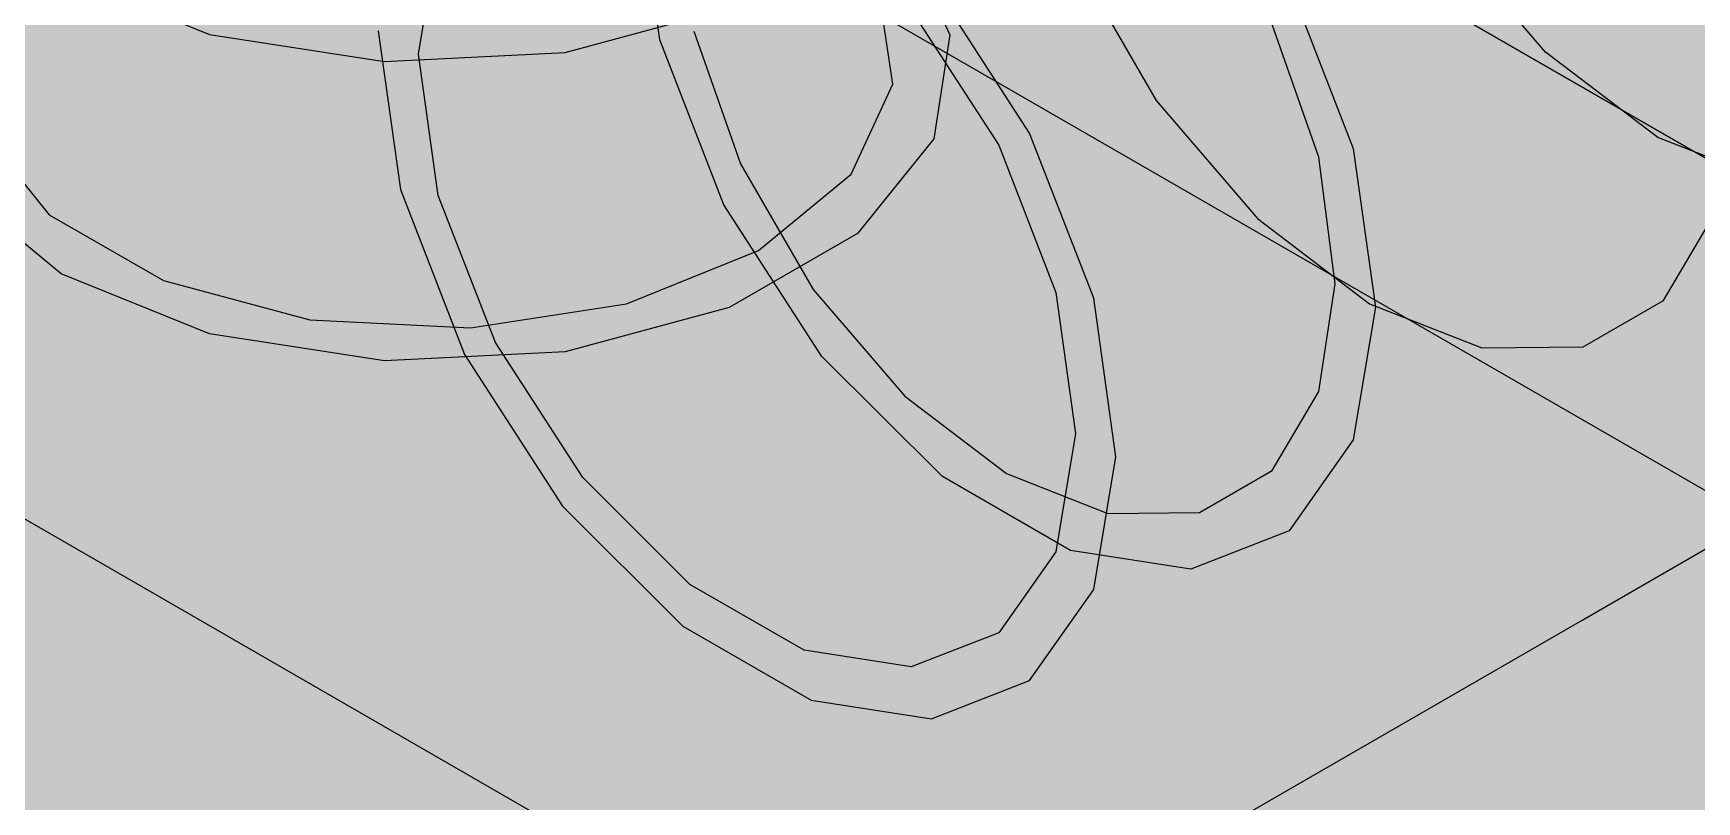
# Model space of a CAD drawing. Header units: metres. Extents: x 0 to 18.2, y -10 to 8.9.
# Drawn here: x 2.9226 to 3.1725, y 4.9976 to 5.1132 of the extents above; entities that cross this region are included whole.
import ezdxf

# ---------------------------------------------------------------- set-up
doc = ezdxf.new("R2010")
doc.units = ezdxf.units.M
doc.header["$LTSCALE"] = 0.25
doc.layers.add('ISO-ARISTAS', color=8, linetype='CONTINUOUS')
doc.layers.add('ISO-CONCRETO-SUP', color=254, linetype='CONTINUOUS', true_color=0xe8e8e8)

msp = doc.modelspace()

# ---------------------------------------------------------------- linework, layer by layer
at = {"layer": 'ISO-ARISTAS', "color": 250}
for p, q in [((3.15538, 5.025), (3.48014, 5.2125)), ((3.27085, 5.03833), (3.08322, 5.14667)), ((3.08322, 5.14667), (3.27085, 5.03833)), ((3.0167, 5.11218), (3.01336, 5.136)), ((3.05322, 5.12813), (3.06027, 5.11294)), ((2.98045, 5.11), (2.98342, 5.12778)), ((3.14978, 5.11032), (3.13457, 5.12805)), ((3.0792, 5.12395), (3.09127, 5.10305)), ((2.92675, 5.122), (2.94905, 5.11299)), ((3.22755, 5.01333), (3.03991, 5.12167)), ((3.22755, 5.01333), (3.03991, 5.12167)), ((3.07227, 5.09812), (3.05752, 5.12093)), ((3.11124, 5.12062), (3.12087, 5.09582)), ((3.05172, 5.10549), (3.04961, 5.11943)), ((3.00247, 5.11029), (3.02714, 5.11693)), ((3.05449, 5.11661), (3.06763, 5.09631)), ((2.97439, 5.1135), (2.97773, 5.08968)), ((3.02183, 5.11349), (3.02885, 5.09355)), ((3.02183, 5.11349), (3.02885, 5.09355)), ((3.11573, 5.09451), (3.10872, 5.11445)), ((3.11573, 5.09451), (3.10872, 5.11445)), ((2.94905, 5.11299), (2.97535, 5.10892)), ((3.02632, 5.08738), (3.0167, 5.11218)), ((3.06027, 5.11294), (3.05789, 5.09729)), ((2.97535, 5.10892), (3.00247, 5.11029)), ((2.98342, 5.08879), (2.98045, 5.11)), ((3.16664, 5.0975), (3.14978, 5.11032)), ((3.04545, 5.09197), (3.05172, 5.10549)), ((3.09127, 5.10305), (3.10648, 5.08532)), ((2.91475, 5.09857), (2.92499, 5.08588)), ((3.08189, 5.07332), (3.07227, 5.09812)), ((3.05789, 5.09729), (3.04639, 5.08304)), ((3.06763, 5.09631), (3.0762, 5.07421)), ((3.12087, 5.09582), (3.12421, 5.072)), ((3.1835, 5.09085), (3.16664, 5.0975)), ((3.02885, 5.09355), (3.03977, 5.07464)), ((3.02885, 5.09355), (3.03977, 5.07464)), ((3.11815, 5.0755), (3.11573, 5.09451)), ((3.11815, 5.0755), (3.11573, 5.09451)), ((3.03154, 5.0805), (3.04545, 5.09197)), ((2.92675, 5.077), (2.91114, 5.08987)), ((2.97773, 5.08968), (2.98735, 5.06488)), ((2.992, 5.06669), (2.98342, 5.08879)), ((2.92499, 5.08588), (2.94214, 5.07598)), ((3.04107, 5.06457), (3.02632, 5.08738)), ((3.16748, 5.07299), (3.17523, 5.08607)), ((3.10648, 5.08532), (3.12334, 5.0725)), ((3.04639, 5.08304), (3.02714, 5.07193)), ((3.01168, 5.07247), (3.03154, 5.0805)), ((2.94905, 5.06799), (2.92675, 5.077)), ((2.94214, 5.07598), (2.96411, 5.07007)), ((3.03977, 5.07464), (3.05353, 5.0586)), ((3.03977, 5.07464), (3.05353, 5.0586)), ((3.0762, 5.07421), (3.07917, 5.053)), ((3.08524, 5.0495), (3.08189, 5.07332)), ((3.11573, 5.05928), (3.11815, 5.0755)), ((3.11573, 5.05928), (3.11815, 5.0755)), ((2.98826, 5.06885), (3.01168, 5.07247)), ((3.02714, 5.07193), (3.00247, 5.06529)), ((3.12421, 5.072), (3.12087, 5.05204)), ((3.12334, 5.0725), (3.1402, 5.06585)), ((3.15541, 5.06602), (3.16748, 5.07299)), ((2.96411, 5.07007), (2.98826, 5.06885)), ((2.97535, 5.06392), (2.94905, 5.06799)), ((3.00513, 5.04639), (2.992, 5.06669)), ((3.1402, 5.06585), (3.15541, 5.06602)), ((3.00247, 5.06529), (2.97535, 5.06392)), ((2.98735, 5.06488), (3.0021, 5.04207)), ((3.05916, 5.04653), (3.04107, 5.06457)), ((3.05353, 5.0586), (3.06878, 5.047)), ((3.05353, 5.0586), (3.06878, 5.047)), ((3.10872, 5.04744), (3.11573, 5.05928)), ((3.10872, 5.04744), (3.11573, 5.05928)), ((2.89558, 5.055), (3.08322, 4.94667)), ((2.89558, 5.055), (3.08322, 4.94667)), ((3.07917, 5.053), (3.0762, 5.03522)), ((3.12087, 5.05204), (3.11124, 5.03835)), ((3.08189, 5.02954), (3.08524, 5.0495)), ((3.02124, 5.03031), (3.00513, 5.04639)), ((3.07841, 5.03542), (3.05916, 5.04653)), ((3.06878, 5.047), (3.08404, 5.04098)), ((3.06878, 5.047), (3.08404, 5.04098)), ((3.0978, 5.04113), (3.10872, 5.04744)), ((3.0978, 5.04113), (3.10872, 5.04744)), ((3.0021, 5.04207), (3.02019, 5.02403)), ((3.08404, 5.04098), (3.0978, 5.04113)), ((3.08404, 5.04098), (3.0978, 5.04113)), ((3.11124, 5.03835), (3.0965, 5.03257)), ((3.0762, 5.03522), (3.06763, 5.02303)), ((3.0965, 5.03257), (3.07841, 5.03542)), ((3.03838, 5.02042), (3.02124, 5.03031)), ((3.07227, 5.01585), (3.08189, 5.02954)), ((2.83063, 4.8375), (3.15538, 5.025)), ((3.02019, 5.02403), (3.03944, 5.01292)), ((3.06763, 5.02303), (3.05449, 5.01789)), ((3.05449, 5.01789), (3.03838, 5.02042)), ((3.05752, 5.01007), (3.07227, 5.01585)), ((3.03944, 5.01292), (3.05752, 5.01007))]:
    msp.add_line(p, q, dxfattribs=at)
at = {"layer": 'ISO-CONCRETO-SUP', "true_color": 0x9e794f}
for points in [[(2.89558, 5.055), (3.08322, 4.94667), (2.89558, 5.255), (3.08322, 5.14667)], [(2.85228, 5.03), (3.03991, 4.92167), (2.85228, 5.23), (3.03991, 5.12167)], [(3.08322, 4.94667), (3.27085, 4.83833), (3.08322, 5.14667), (3.27085, 5.03833)], [(3.03991, 4.92167), (3.22755, 4.81333), (3.03991, 5.12167), (3.22755, 5.01333)]]:
    msp.add_solid(points, dxfattribs=at)
at = {"layer": 'ISO-CONCRETO-SUP', "true_color": 0xc9c7c0}
for points in [[(3.48014, 5.2125), (3.80181, 5.02679), (3.15538, 5.025), (3.47705, 4.83929)], [(3.15538, 5.025), (3.47705, 4.83929), (2.83063, 4.8375), (3.15229, 4.65179)]]:
    msp.add_solid(points, dxfattribs=at)
at = {"layer": 'ISO-CONCRETO-SUP', "true_color": 0x2a4686}
for points in [[(3.06027, 5.15794), (3.05322, 5.17313), (3.06027, 5.11294), (3.05322, 5.12813)], [(2.96168, 5.12562), (2.94677, 5.10666), (2.96634, 5.1239), (2.95399, 5.10399)], [(2.92684, 5.06527), (2.94399, 5.05537), (2.93232, 5.04758), (2.94946, 5.03768)], [(3.03058, 5.0307), (3.04549, 5.04966), (3.04036, 5.02708), (3.05271, 5.04699)]]:
    msp.add_solid(points, dxfattribs=at)
at = {"layer": 'ISO-CONCRETO-SUP', "true_color": 0x91adc7}
for points in [[(3.06878, 5.104), (3.03977, 5.16687), (3.02885, 5.16056)], [(3.06878, 5.104), (3.05353, 5.16702), (3.03977, 5.16687)], [(3.06878, 5.104), (3.06878, 5.161), (3.05353, 5.16702)], [(3.06878, 5.104), (3.08404, 5.1494), (3.06878, 5.161)], [(3.06878, 5.104), (3.02885, 5.16056), (3.02183, 5.14872)], [(3.06878, 5.104), (3.02183, 5.14872), (3.01942, 5.1325)], [(3.06878, 5.104), (3.0978, 5.13336), (3.08404, 5.1494)], [(3.06878, 5.104), (3.10872, 5.11445), (3.0978, 5.13336)], [(3.06878, 5.104), (3.01942, 5.1325), (3.02183, 5.11349)], [(3.06878, 5.104), (3.02183, 5.11349), (3.02885, 5.09355)], [(3.06878, 5.104), (3.11573, 5.09451), (3.10872, 5.11445)], [(3.06878, 5.104), (3.02885, 5.09355), (3.03977, 5.07464)], [(3.06878, 5.104), (3.03977, 5.07464), (3.05353, 5.0586)], [(3.06878, 5.104), (3.05353, 5.0586), (3.06878, 5.047)], [(3.06878, 5.104), (3.06878, 5.047), (3.08404, 5.04098)], [(3.06878, 5.104), (3.08404, 5.04098), (3.0978, 5.04113)], [(3.06878, 5.104), (3.0978, 5.04113), (3.10872, 5.04744)], [(3.06878, 5.104), (3.10872, 5.04744), (3.11573, 5.05928)], [(3.06878, 5.104), (3.11573, 5.05928), (3.11815, 5.0755)], [(3.06878, 5.104), (3.11815, 5.0755), (3.11573, 5.09451)]]:
    msp.add_solid(points, dxfattribs=at)
at = {"layer": 'ISO-CONCRETO-SUP', "true_color": 0xa7c7e4}
for points in [[(3.11966, 5.12076), (3.13342, 5.10472), (3.19955, 5.16689), (3.21331, 5.15085)], [(3.03977, 5.07464), (3.05353, 5.0586), (3.11966, 5.12076), (3.13342, 5.10472)]]:
    msp.add_solid(points, dxfattribs=at)
at = {"layer": 'ISO-CONCRETO-SUP', "true_color": 0x99b7d2}
for points in [[(3.02183, 5.11349), (3.02885, 5.09355), (3.10173, 5.15962), (3.10874, 5.13968)], [(3.11573, 5.09451), (3.10872, 5.11445), (3.19562, 5.14063), (3.18861, 5.16057)]]:
    msp.add_solid(points, dxfattribs=at)
at = {"layer": 'ISO-CONCRETO-SUP', "true_color": 0x22396e}
for points in [[(3.05789, 5.14229), (3.06027, 5.15794), (3.05789, 5.09729), (3.06027, 5.11294)], [(3.05203, 5.10208), (3.04971, 5.11839), (3.05293, 5.09916), (3.04998, 5.11749)], [(3.07227, 5.01585), (3.08189, 5.02954), (3.11124, 5.03835), (3.12087, 5.05204)], [(2.94121, 5.0335), (2.95836, 5.02361), (2.95318, 5.02357), (2.97033, 5.01368)], [(3.05214, 5.01585), (3.06361, 5.02939), (3.06763, 5.02303), (3.0762, 5.03522)], [(3.01991, 5.00586), (3.03726, 5.01247), (3.03686, 5.00971), (3.05214, 5.01585)], [(2.97033, 5.01368), (2.99058, 5.01156), (2.98491, 5.00828), (3.00428, 5.00648)], [(3.00428, 5.00648), (3.02353, 5.01302), (3.01991, 5.00586), (3.03726, 5.01247)]]:
    msp.add_solid(points, dxfattribs=at)
at = {"layer": 'ISO-CONCRETO-SUP', "true_color": 0xa5c4e1}
for points in [[(3.13342, 5.10472), (3.14867, 5.09312), (3.21331, 5.15085), (3.22856, 5.13925)], [(3.05353, 5.0586), (3.06878, 5.047), (3.13342, 5.10472), (3.14867, 5.09312)]]:
    msp.add_solid(points, dxfattribs=at)
at = {"layer": 'ISO-CONCRETO-SUP', "true_color": 0xd6882d}
msp.add_solid([(3.13457, 5.12805), (3.1225, 5.14895), (3.09127, 5.10305), (3.0792, 5.12395)], dxfattribs=at)
at = {"layer": 'ISO-CONCRETO-SUP', "true_color": 0xb08658}
for points in [[(3.08322, 5.14667), (3.27085, 5.03833), (3.03991, 5.12167), (3.22755, 5.01333)], [(2.89558, 5.055), (3.08322, 4.94667), (2.85228, 5.03), (3.03991, 4.92167)]]:
    msp.add_solid(points, dxfattribs=at)
at = {"layer": 'ISO-CONCRETO-SUP', "true_color": 0x375bae}
for points in [[(3.07227, 5.09812), (3.05752, 5.12093), (3.11124, 5.12062), (3.0965, 5.14343)], [(2.98735, 5.06488), (3.0021, 5.04207), (3.02632, 5.08738), (3.04107, 5.06457)]]:
    msp.add_solid(points, dxfattribs=at)
at = {"layer": 'ISO-CONCRETO-SUP', "true_color": 0x263f79}
for points in [[(3.04639, 5.12804), (3.05789, 5.14229), (3.04639, 5.08304), (3.05789, 5.09729)], [(3.05172, 5.10549), (3.04961, 5.11943), (3.05203, 5.10208), (3.04971, 5.11839)]]:
    msp.add_solid(points, dxfattribs=at)
at = {"layer": 'ISO-CONCRETO-SUP', "true_color": 0x8ba5be}
msp.add_solid([(3.11815, 5.0755), (3.11573, 5.09451), (3.19804, 5.12162), (3.19562, 5.14063)], dxfattribs=at)
at = {"layer": 'ISO-CONCRETO-SUP', "true_color": 0xa3c2df}
msp.add_solid([(3.02885, 5.09355), (3.03977, 5.07464), (3.10874, 5.13968), (3.11966, 5.12076)], dxfattribs=at)
at = {"layer": 'ISO-CONCRETO-SUP', "true_color": 0x9cbad6}
for points in [[(3.14867, 5.09312), (3.16393, 5.08711), (3.22856, 5.13925), (3.24382, 5.13323)], [(3.06878, 5.047), (3.08404, 5.04098), (3.14867, 5.09312), (3.16393, 5.08711)]]:
    msp.add_solid(points, dxfattribs=at)
at = {"layer": 'ISO-CONCRETO-SUP', "true_color": 0x294483}
for points in [[(2.93282, 5.1375), (2.91891, 5.12603), (2.93373, 5.1273), (2.92015, 5.11222)], [(3.03154, 5.0805), (3.04545, 5.09197), (3.03246, 5.0703), (3.04604, 5.08538)]]:
    msp.add_solid(points, dxfattribs=at)
at = {"layer": 'ISO-CONCRETO-SUP', "true_color": 0x2e4d94}
for points in [[(2.97439, 5.1135), (2.97773, 5.08968), (3.01336, 5.136), (3.0167, 5.11218)], [(3.08524, 5.0495), (3.08189, 5.07332), (3.12421, 5.072), (3.12087, 5.09582)]]:
    msp.add_solid(points, dxfattribs=at)
at = {"layer": 'ISO-CONCRETO-SUP', "true_color": 0x2e4e94}
msp.add_solid([(2.91114, 5.13487), (2.92675, 5.122), (2.91114, 5.08987), (2.92675, 5.077)], dxfattribs=at)
at = {"layer": 'ISO-CONCRETO-SUP', "true_color": 0x2c498b}
for points in [[(2.95502, 5.13329), (2.93644, 5.11855), (2.95786, 5.1288), (2.94084, 5.11158)], [(3.01659, 5.0468), (3.03517, 5.06155), (3.02256, 5.03736), (3.03957, 5.05458)], [(2.99431, 5.03727), (3.01659, 5.0468), (3.00164, 5.02566), (3.02256, 5.03736)]]:
    msp.add_solid(points, dxfattribs=at)
at = {"layer": 'ISO-CONCRETO-SUP', "true_color": 0x8faac4}
for points in [[(3.16393, 5.08711), (3.17769, 5.08726), (3.24382, 5.13323), (3.25758, 5.13338)], [(3.08404, 5.04098), (3.0978, 5.04113), (3.16393, 5.08711), (3.17769, 5.08726)]]:
    msp.add_solid(points, dxfattribs=at)
at = {"layer": 'ISO-CONCRETO-SUP', "true_color": 0x2b4888}
for points in [[(2.95786, 5.1288), (2.94084, 5.11158), (2.96168, 5.12562), (2.94677, 5.10666)], [(3.02256, 5.03736), (3.03957, 5.05458), (3.03058, 5.0307), (3.04549, 5.04966)]]:
    msp.add_solid(points, dxfattribs=at)
at = {"layer": 'ISO-CONCRETO-SUP', "true_color": 0x2a4685}
for points in [[(2.93373, 5.1273), (2.92015, 5.11222), (2.93644, 5.11855), (2.92382, 5.10036)], [(3.03246, 5.0703), (3.04604, 5.08538), (3.03517, 5.06155), (3.04779, 5.07973)]]:
    msp.add_solid(points, dxfattribs=at)
at = {"layer": 'ISO-CONCRETO-SUP', "true_color": 0x28437f}
for points in [[(2.97743, 5.125), (2.97116, 5.10569), (2.98342, 5.12778), (2.98045, 5.11)], [(3.06361, 5.02939), (3.06988, 5.04869), (3.0762, 5.03522), (3.07917, 5.053)]]:
    msp.add_solid(points, dxfattribs=at)
at = {"layer": 'ISO-CONCRETO-SUP', "true_color": 0x2b488a}
for points in [[(3.02714, 5.11693), (3.04639, 5.12804), (3.02714, 5.07193), (3.04639, 5.08304)], [(2.94084, 5.11158), (2.92978, 5.09092), (2.94677, 5.10666), (2.93781, 5.08427)], [(3.03957, 5.05458), (3.05063, 5.07523), (3.04549, 5.04966), (3.05446, 5.07206)], [(3.05752, 5.01007), (3.07227, 5.01585), (3.0965, 5.03257), (3.11124, 5.03835)]]:
    msp.add_solid(points, dxfattribs=at)
at = {"layer": 'ISO-CONCRETO-SUP', "true_color": 0xdb8b2e}
msp.add_solid([(3.14978, 5.11032), (3.13457, 5.12805), (3.10648, 5.08532), (3.09127, 5.10305)], dxfattribs=at)
at = {"layer": 'ISO-CONCRETO-SUP', "true_color": 0x294583}
for points in [[(2.96634, 5.1239), (2.95399, 5.10399), (2.97166, 5.12369), (2.96222, 5.10366)], [(3.0544, 5.09683), (3.05043, 5.11678), (3.05638, 5.09519), (3.05104, 5.11627)], [(2.92601, 5.06932), (2.92998, 5.04938), (2.93588, 5.06113), (2.94122, 5.04006)], [(3.04036, 5.02708), (3.05271, 5.04699), (3.05151, 5.02664), (3.06095, 5.04666)], [(2.98491, 5.00828), (3.00428, 5.00648), (3.00155, 5.00761), (3.01991, 5.00586)]]:
    msp.add_solid(points, dxfattribs=at)
at = {"layer": 'ISO-CONCRETO-SUP', "true_color": 0x284481}
for points in [[(2.97166, 5.12369), (2.96222, 5.10366), (2.97743, 5.125), (2.97116, 5.10569)], [(2.92382, 5.10036), (2.91868, 5.08093), (2.92978, 5.09092), (2.92601, 5.06932)], [(3.04779, 5.07973), (3.05293, 5.09916), (3.05063, 5.07523), (3.0544, 5.09683)], [(3.05151, 5.02664), (3.06095, 5.04666), (3.06361, 5.02939), (3.06988, 5.04869)], [(2.94946, 5.03768), (2.97099, 5.0341), (2.95836, 5.02361), (2.97934, 5.02088)], [(2.95318, 5.02357), (2.97033, 5.01368), (2.96777, 5.01817), (2.98491, 5.00828)]]:
    msp.add_solid(points, dxfattribs=at)
at = {"layer": 'ISO-CONCRETO-SUP', "true_color": 0x31539e}
msp.add_solid([(2.92675, 5.122), (2.94905, 5.11299), (2.92675, 5.077), (2.94905, 5.06799)], dxfattribs=at)
at = {"layer": 'ISO-CONCRETO-SUP', "true_color": 0x3356a4}
for points in [[(3.08189, 5.07332), (3.07227, 5.09812), (3.12087, 5.09582), (3.11124, 5.12062)], [(2.97773, 5.08968), (2.98735, 5.06488), (3.0167, 5.11218), (3.02632, 5.08738)]]:
    msp.add_solid(points, dxfattribs=at)
at = {"layer": 'ISO-CONCRETO-SUP', "true_color": 0x7990a6}
msp.add_solid([(3.11573, 5.05928), (3.11815, 5.0755), (3.19562, 5.10541), (3.19804, 5.12162)], dxfattribs=at)
at = {"layer": 'ISO-CONCRETO-SUP', "true_color": 0x2a4787}
for points in [[(2.93644, 5.11855), (2.92382, 5.10036), (2.94084, 5.11158), (2.92978, 5.09092)], [(3.03517, 5.06155), (3.04779, 5.07973), (3.03957, 5.05458), (3.05063, 5.07523)], [(2.97099, 5.0341), (2.99431, 5.03727), (2.97934, 5.02088), (3.00164, 5.02566)], [(3.03686, 5.00971), (3.05214, 5.01585), (3.05449, 5.01789), (3.06763, 5.02303)]]:
    msp.add_solid(points, dxfattribs=at)
at = {"layer": 'ISO-CONCRETO-SUP', "true_color": 0x2f4f97}
msp.add_solid([(3.00247, 5.11029), (3.02714, 5.11693), (3.00247, 5.06529), (3.02714, 5.07193)], dxfattribs=at)
at = {"layer": 'ISO-CONCRETO-SUP', "true_color": 0x253f78}
for points in [[(3.05293, 5.09916), (3.04998, 5.11749), (3.0544, 5.09683), (3.05043, 5.11678)], [(2.91868, 5.08093), (2.92163, 5.0626), (2.92601, 5.06932), (2.92998, 5.04938)], [(2.93232, 5.04758), (2.94946, 5.03768), (2.94121, 5.0335), (2.95836, 5.02361)]]:
    msp.add_solid(points, dxfattribs=at)
at = {"layer": 'ISO-CONCRETO-SUP', "true_color": 0x2d4b8e}
for points in [[(3.05638, 5.09519), (3.05104, 5.11627), (3.05879, 5.0943), (3.05178, 5.116)], [(2.93588, 5.06113), (2.94122, 5.04006), (2.94791, 5.05668), (2.95492, 5.03498)], [(2.94399, 5.05537), (2.96585, 5.05071), (2.94946, 5.03768), (2.97099, 5.0341)], [(2.96777, 5.01817), (2.98491, 5.00828), (2.98441, 5.01751), (3.00155, 5.00761)]]:
    msp.add_solid(points, dxfattribs=at)
at = {"layer": 'ISO-CONCRETO-SUP', "true_color": 0x305099}
for points in [[(3.05879, 5.0943), (3.05178, 5.116), (3.06154, 5.09419), (3.05262, 5.11596)], [(2.98826, 5.06885), (3.01168, 5.07247), (2.98979, 5.05185), (3.01292, 5.05865)], [(2.94791, 5.05668), (2.95492, 5.03498), (2.96163, 5.05613), (2.97054, 5.03436)], [(3.01961, 5.01171), (3.03686, 5.00971), (3.03838, 5.02042), (3.05449, 5.01789)]]:
    msp.add_solid(points, dxfattribs=at)
at = {"layer": 'ISO-CONCRETO-SUP', "true_color": 0x3355a2}
for points in [[(3.06154, 5.09419), (3.05262, 5.11596), (3.06452, 5.09487), (3.05354, 5.11617)], [(2.94905, 5.11299), (2.97535, 5.10892), (2.94905, 5.06799), (2.97535, 5.06392)], [(3.0702, 5.07143), (3.06452, 5.09487), (3.0762, 5.07421), (3.06763, 5.09631)], [(2.97084, 5.08295), (2.97651, 5.05952), (2.98342, 5.08879), (2.992, 5.06669)], [(2.96163, 5.05613), (2.97054, 5.03436), (2.97651, 5.05952), (2.9875, 5.03821)], [(2.97054, 5.03436), (2.98441, 5.01751), (2.9875, 5.03821), (3.00246, 5.02161)]]:
    msp.add_solid(points, dxfattribs=at)
at = {"layer": 'ISO-CONCRETO-SUP', "true_color": 0x365aab}
for points in [[(3.06452, 5.09487), (3.05354, 5.11617), (3.06763, 5.09631), (3.05449, 5.11661)], [(2.97651, 5.05952), (2.9875, 5.03821), (2.992, 5.06669), (3.00513, 5.04639)]]:
    msp.add_solid(points, dxfattribs=at)
at = {"layer": 'ISO-CONCRETO-SUP', "true_color": 0x26407a}
for points in [[(2.92015, 5.11222), (2.91416, 5.09552), (2.92382, 5.10036), (2.91868, 5.08093)], [(3.04604, 5.08538), (3.05203, 5.10208), (3.04779, 5.07973), (3.05293, 5.09916)]]:
    msp.add_solid(points, dxfattribs=at)
at = {"layer": 'ISO-CONCRETO-SUP', "true_color": 0x88571c}
msp.add_solid([(3.21853, 5.11107), (3.21078, 5.09799), (3.17523, 5.08607), (3.16748, 5.07299)], dxfattribs=at)
at = {"layer": 'ISO-CONCRETO-SUP', "true_color": 0x2e4d93}
for points in [[(2.97116, 5.10569), (2.97084, 5.08295), (2.98045, 5.11), (2.98342, 5.08879)], [(2.92499, 5.08588), (2.94214, 5.07598), (2.92684, 5.06527), (2.94399, 5.05537)], [(3.06988, 5.04869), (3.0702, 5.07143), (3.07917, 5.053), (3.0762, 5.07421)]]:
    msp.add_solid(points, dxfattribs=at)
at = {"layer": 'ISO-CONCRETO-SUP', "true_color": 0x32549f}
msp.add_solid([(2.97535, 5.10892), (3.00247, 5.11029), (2.97535, 5.06392), (3.00247, 5.06529)], dxfattribs=at)
at = {"layer": 'ISO-CONCRETO-SUP', "true_color": 0xd8892d}
msp.add_solid([(3.16664, 5.0975), (3.14978, 5.11032), (3.12334, 5.0725), (3.10648, 5.08532)], dxfattribs=at)
at = {"layer": 'ISO-CONCRETO-SUP', "true_color": 0x2c4a8c}
for points in [[(2.94677, 5.10666), (2.93781, 5.08427), (2.95399, 5.10399), (2.94758, 5.08065)], [(3.04549, 5.04966), (3.05446, 5.07206), (3.05271, 5.04699), (3.05911, 5.07033)]]:
    msp.add_solid(points, dxfattribs=at)
at = {"layer": 'ISO-CONCRETO-SUP', "true_color": 0x2d4c91}
for points in [[(2.96222, 5.10366), (2.95874, 5.0802), (2.97116, 5.10569), (2.97084, 5.08295)], [(3.06095, 5.04666), (3.06443, 5.07012), (3.06988, 5.04869), (3.0702, 5.07143)]]:
    msp.add_solid(points, dxfattribs=at)
at = {"layer": 'ISO-CONCRETO-SUP', "true_color": 0x2d4b8f}
for points in [[(2.95399, 5.10399), (2.94758, 5.08065), (2.96222, 5.10366), (2.95874, 5.0802)], [(3.05446, 5.07206), (3.05638, 5.09519), (3.05911, 5.07033), (3.05879, 5.0943)], [(2.93781, 5.08427), (2.93588, 5.06113), (2.94758, 5.08065), (2.94791, 5.05668)], [(3.05271, 5.04699), (3.05911, 5.07033), (3.06095, 5.04666), (3.06443, 5.07012)], [(3.00155, 5.00761), (3.01991, 5.00586), (3.01961, 5.01171), (3.03686, 5.00971)]]:
    msp.add_solid(points, dxfattribs=at)
at = {"layer": 'ISO-CONCRETO-SUP', "true_color": 0x243c73}
for points in [[(3.04545, 5.09197), (3.05172, 5.10549), (3.04604, 5.08538), (3.05203, 5.10208)], [(2.95836, 5.02361), (2.97934, 5.02088), (2.97033, 5.01368), (2.99058, 5.01156)]]:
    msp.add_solid(points, dxfattribs=at)
at = {"layer": 'ISO-CONCRETO-SUP', "true_color": 0x687c8e}
for points in [[(3.10872, 5.04744), (3.11573, 5.05928), (3.18861, 5.09356), (3.19562, 5.10541)], [(3.0978, 5.04113), (3.10872, 5.04744), (3.17769, 5.08726), (3.18861, 5.09356)]]:
    msp.add_solid(points, dxfattribs=at)
at = {"layer": 'ISO-CONCRETO-SUP', "true_color": 0x2a4788}
msp.add_solid([(2.91475, 5.09857), (2.92499, 5.08588), (2.91648, 5.07921), (2.92684, 5.06527)], dxfattribs=at)
at = {"layer": 'ISO-CONCRETO-SUP', "true_color": 0x2b4788}
for points in [[(3.05063, 5.07523), (3.0544, 5.09683), (3.05446, 5.07206), (3.05638, 5.09519)], [(2.92978, 5.09092), (2.92601, 5.06932), (2.93781, 5.08427), (2.93588, 5.06113)]]:
    msp.add_solid(points, dxfattribs=at)
at = {"layer": 'ISO-CONCRETO-SUP', "true_color": 0xcd822b}
msp.add_solid([(3.1835, 5.09085), (3.16664, 5.0975), (3.1402, 5.06585), (3.12334, 5.0725)], dxfattribs=at)
at = {"layer": 'ISO-CONCRETO-SUP', "true_color": 0xa56923}
msp.add_solid([(3.21078, 5.09799), (3.19871, 5.09102), (3.16748, 5.07299), (3.15541, 5.06602)], dxfattribs=at)
at = {"layer": 'ISO-CONCRETO-SUP', "true_color": 0x2f4f96}
for points in [[(3.05911, 5.07033), (3.05879, 5.0943), (3.06443, 5.07012), (3.06154, 5.09419)], [(2.94758, 5.08065), (2.94791, 5.05668), (2.95874, 5.0802), (2.96163, 5.05613)], [(2.95492, 5.03498), (2.96777, 5.01817), (2.97054, 5.03436), (2.98441, 5.01751)]]:
    msp.add_solid(points, dxfattribs=at)
at = {"layer": 'ISO-CONCRETO-SUP', "true_color": 0x31529d}
for points in [[(3.06443, 5.07012), (3.06154, 5.09419), (3.0702, 5.07143), (3.06452, 5.09487)], [(2.95874, 5.0802), (2.96163, 5.05613), (2.97084, 5.08295), (2.97651, 5.05952)], [(2.96411, 5.07007), (2.98826, 5.06885), (2.96585, 5.05071), (2.98979, 5.05185)], [(3.03944, 5.01292), (3.05752, 5.01007), (3.07841, 5.03542), (3.0965, 5.03257)]]:
    msp.add_solid(points, dxfattribs=at)
at = {"layer": 'ISO-CONCRETO-SUP', "true_color": 0xbc7727}
msp.add_solid([(3.19871, 5.09102), (3.1835, 5.09085), (3.15541, 5.06602), (3.1402, 5.06585)], dxfattribs=at)
at = {"layer": 'ISO-CONCRETO-SUP', "true_color": 0x27417b}
for points in [[(2.91648, 5.07921), (2.92684, 5.06527), (2.92163, 5.0626), (2.93232, 5.04758)], [(2.92998, 5.04938), (2.94121, 5.0335), (2.94122, 5.04006), (2.95318, 5.02357)]]:
    msp.add_solid(points, dxfattribs=at)
at = {"layer": 'ISO-CONCRETO-SUP', "true_color": 0x2d4b90}
msp.add_solid([(3.01168, 5.07247), (3.03154, 5.0805), (3.01292, 5.05865), (3.03246, 5.0703)], dxfattribs=at)
at = {"layer": 'ISO-CONCRETO-SUP', "true_color": 0x30519b}
msp.add_solid([(2.94214, 5.07598), (2.96411, 5.07007), (2.94399, 5.05537), (2.96585, 5.05071)], dxfattribs=at)
at = {"layer": 'ISO-CONCRETO-SUP', "true_color": 0x28427f}
msp.add_solid([(3.08189, 5.02954), (3.08524, 5.0495), (3.12087, 5.05204), (3.12421, 5.072)], dxfattribs=at)
at = {"layer": 'ISO-CONCRETO-SUP', "true_color": 0x2c4a8d}
msp.add_solid([(3.01292, 5.05865), (3.03246, 5.0703), (3.01659, 5.0468), (3.03517, 5.06155)], dxfattribs=at)
at = {"layer": 'ISO-CONCRETO-SUP', "true_color": 0x375cb0}
msp.add_solid([(3.0021, 5.04207), (3.02019, 5.02403), (3.04107, 5.06457), (3.05916, 5.04653)], dxfattribs=at)
at = {"layer": 'ISO-CONCRETO-SUP', "true_color": 0x223a6e}
msp.add_solid([(2.92163, 5.0626), (2.93232, 5.04758), (2.92998, 5.04938), (2.94121, 5.0335)], dxfattribs=at)
at = {"layer": 'ISO-CONCRETO-SUP', "true_color": 0x2e4d92}
for points in [[(2.98979, 5.05185), (3.01292, 5.05865), (2.99431, 5.03727), (3.01659, 5.0468)], [(2.96585, 5.05071), (2.98979, 5.05185), (2.97099, 5.0341), (2.99431, 5.03727)]]:
    msp.add_solid(points, dxfattribs=at)
at = {"layer": 'ISO-CONCRETO-SUP', "true_color": 0x365aac}
msp.add_solid([(2.9875, 5.03821), (3.00246, 5.02161), (3.00513, 5.04639), (3.02124, 5.03031)], dxfattribs=at)
at = {"layer": 'ISO-CONCRETO-SUP', "true_color": 0x3559aa}
msp.add_solid([(3.02019, 5.02403), (3.03944, 5.01292), (3.05916, 5.04653), (3.07841, 5.03542)], dxfattribs=at)
at = {"layer": 'ISO-CONCRETO-SUP', "true_color": 0x2b4889}
msp.add_solid([(2.94122, 5.04006), (2.95318, 5.02357), (2.95492, 5.03498), (2.96777, 5.01817)], dxfattribs=at)
at = {"layer": 'ISO-CONCRETO-SUP', "true_color": 0x294584}
msp.add_solid([(3.00164, 5.02566), (3.02256, 5.03736), (3.01151, 5.01747), (3.03058, 5.0307)], dxfattribs=at)
at = {"layer": 'ISO-CONCRETO-SUP', "true_color": 0x27417c}
for points in [[(3.01151, 5.01747), (3.03058, 5.0307), (3.02353, 5.01302), (3.04036, 5.02708)], [(2.97934, 5.02088), (3.00164, 5.02566), (2.99058, 5.01156), (3.01151, 5.01747)]]:
    msp.add_solid(points, dxfattribs=at)
at = {"layer": 'ISO-CONCRETO-SUP', "true_color": 0x3457a6}
msp.add_solid([(3.00246, 5.02161), (3.01961, 5.01171), (3.02124, 5.03031), (3.03838, 5.02042)], dxfattribs=at)
at = {"layer": 'ISO-CONCRETO-SUP', "true_color": 0x233a6f}
msp.add_solid([(3.03726, 5.01247), (3.05151, 5.02664), (3.05214, 5.01585), (3.06361, 5.02939)], dxfattribs=at)
at = {"layer": 'ISO-CONCRETO-SUP', "true_color": 0x253e75}
msp.add_solid([(3.02353, 5.01302), (3.04036, 5.02708), (3.03726, 5.01247), (3.05151, 5.02664)], dxfattribs=at)
at = {"layer": 'ISO-CONCRETO-SUP', "true_color": 0x31519b}
msp.add_solid([(2.98441, 5.01751), (3.00155, 5.00761), (3.00246, 5.02161), (3.01961, 5.01171)], dxfattribs=at)
at = {"layer": 'ISO-CONCRETO-SUP', "true_color": 0x233b71}
msp.add_solid([(2.99058, 5.01156), (3.01151, 5.01747), (3.00428, 5.00648), (3.02353, 5.01302)], dxfattribs=at)

doc.saveas('drawing.dxf')
